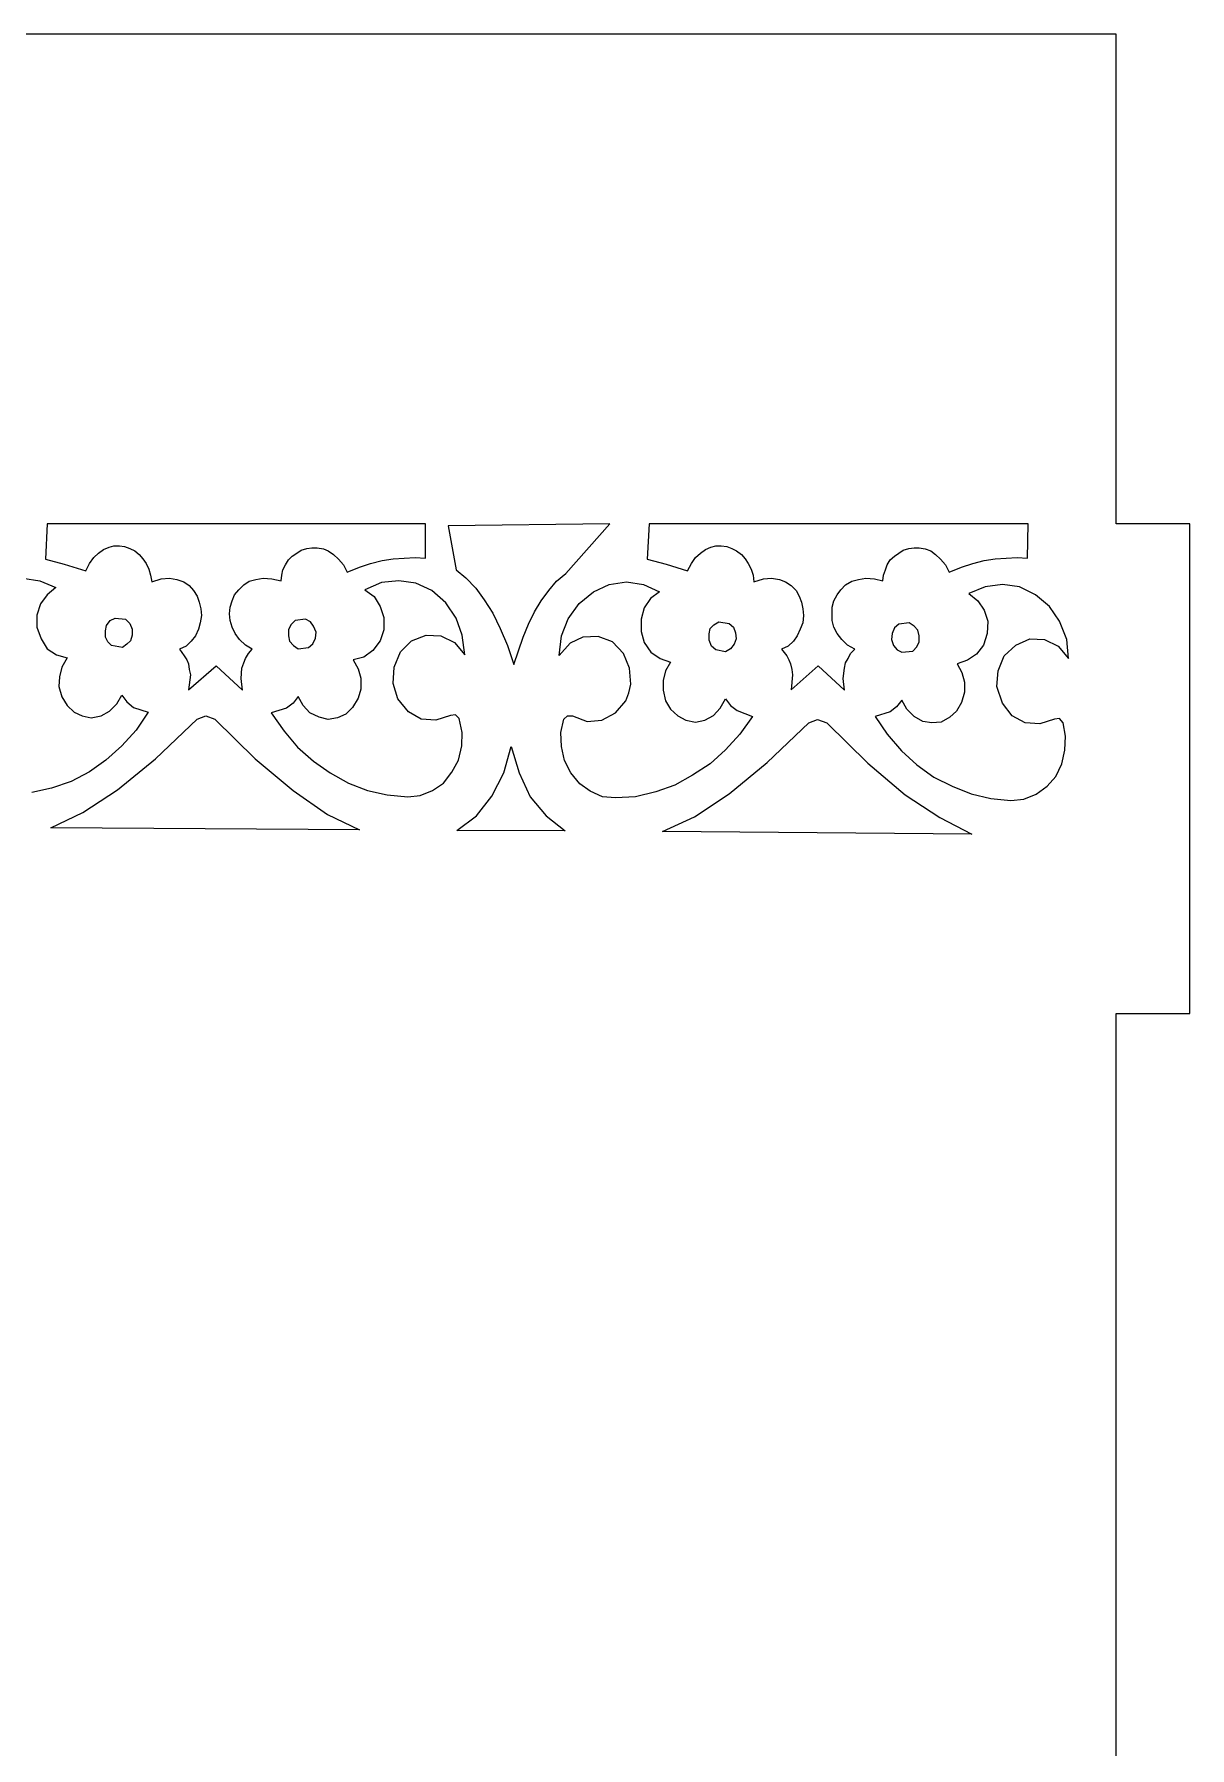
# Model space of a CAD drawing. Header units: inches. Extents: x -4.04 to 3.96, y -5.52 to 0.82.
# Drawn here: x -0.088 to 0.572, y -3.336 to -2.356 of the extents above; entities that cross this region are included whole.
import ezdxf

# ---------------------------------------------------------------- set-up
doc = ezdxf.new("R2010")
doc.units = ezdxf.units.IN
doc.header["$MEASUREMENT"] = 0
doc.layers.add('Katman 1', color=7, linetype='Continuous')

msp = doc.modelspace()

# ---------------------------------------------------------------- linework, layer by layer
at = {"layer": 'Katman 1', "color": 250, "lineweight": 9}
for points in [[(0.52999, -2.35577), (0.52999, -2.35577), (-0.50594, -2.35577), (-0.50594, -2.35577)], [(0.52999, -2.63572), (0.52999, -2.63572), (0.52999, -2.35577), (0.52999, -2.35577)], [(-0.08107, -2.63572), (-0.08107, -2.63572), (-0.08211, -2.65603), (-0.08211, -2.65603)], [(0.13521, -2.63572), (0.13521, -2.63572), (-0.08107, -2.63572), (-0.08107, -2.63572)], [(0.13525, -2.63572), (0.13525, -2.63572), (0.13521, -2.63572), (0.13521, -2.63572)], [(0.13525, -2.65532), (0.13525, -2.65532), (0.13525, -2.63572), (0.13525, -2.63572)], [(0.24057, -2.63572), (0.24057, -2.63572), (0.14819, -2.63681), (0.14819, -2.63681)], [(0.21537, -2.66409), (0.21537, -2.66409), (0.24057, -2.63572), (0.24057, -2.63572)], [(0.26297, -2.63572), (0.26297, -2.63572), (0.26188, -2.65603), (0.26188, -2.65603)], [(0.47959, -2.63572), (0.47959, -2.63572), (0.26297, -2.63572), (0.26297, -2.63572)], [(0.47921, -2.65532), (0.47921, -2.65532), (0.47959, -2.63572), (0.47959, -2.63572)], [(0.57196, -2.63572), (0.57196, -2.63572), (0.52999, -2.63572), (0.52999, -2.63572)], [(0.57196, -2.91573), (0.57196, -2.91573), (0.57196, -2.63572), (0.57196, -2.63572)], [(0.14819, -2.63681), (0.14819, -2.63681), (0.15272, -2.66198), (0.15272, -2.66198)], [(-0.05689, -2.6585), (-0.05689, -2.6585), (-0.05447, -2.65498), (-0.05447, -2.65498)], [(-0.05447, -2.65498), (-0.05447, -2.65498), (-0.05169, -2.65254), (-0.05169, -2.65254)], [(-0.05169, -2.65254), (-0.05169, -2.65254), (-0.04887, -2.65045), (-0.04887, -2.65045)], [(-0.04887, -2.65045), (-0.04887, -2.65045), (-0.04571, -2.64905), (-0.04571, -2.64905)], [(-0.04571, -2.64905), (-0.04571, -2.64905), (-0.04291, -2.64834), (-0.04291, -2.64834)], [(-0.04291, -2.64834), (-0.04291, -2.64834), (-0.03976, -2.64834), (-0.03976, -2.64834)], [(-0.03976, -2.64834), (-0.03976, -2.64834), (-0.03696, -2.6487), (-0.03696, -2.6487)], [(-0.03696, -2.6487), (-0.03696, -2.6487), (-0.03385, -2.64976), (-0.03385, -2.64976)], [(-0.03385, -2.64976), (-0.03385, -2.64976), (-0.03102, -2.65112), (-0.03102, -2.65112)], [(-0.03102, -2.65112), (-0.03102, -2.65112), (-0.02856, -2.65325), (-0.02856, -2.65325)], [(-0.02856, -2.65325), (-0.02856, -2.65325), (-0.02647, -2.6557), (-0.02647, -2.6557)], [(0.05681, -2.65639), (0.05681, -2.65639), (0.05894, -2.65428), (0.05894, -2.65428)], [(0.05894, -2.65428), (0.05894, -2.65428), (0.06172, -2.65254), (0.06172, -2.65254)], [(0.06172, -2.65254), (0.06172, -2.65254), (0.06416, -2.65078), (0.06416, -2.65078)], [(0.06416, -2.65078), (0.06416, -2.65078), (0.06734, -2.64976), (0.06734, -2.64976)], [(0.06734, -2.64976), (0.06734, -2.64976), (0.07012, -2.64941), (0.07012, -2.64941)], [(0.07012, -2.64941), (0.07012, -2.64941), (0.07327, -2.64941), (0.07327, -2.64941)], [(0.07327, -2.64941), (0.07327, -2.64941), (0.07678, -2.65007), (0.07678, -2.65007)], [(0.07678, -2.65007), (0.07678, -2.65007), (0.07956, -2.65112), (0.07956, -2.65112)], [(0.07956, -2.65112), (0.07956, -2.65112), (0.08267, -2.65325), (0.08267, -2.65325)], [(0.08267, -2.65325), (0.08267, -2.65325), (0.08552, -2.65603), (0.08552, -2.65603)], [(0.11665, -2.6557), (0.11665, -2.6557), (0.12299, -2.65532), (0.12299, -2.65532)], [(0.12299, -2.65532), (0.12299, -2.65532), (0.1293, -2.65498), (0.1293, -2.65498)], [(0.1293, -2.65498), (0.1293, -2.65498), (0.13525, -2.65532), (0.13525, -2.65532)], [(0.28713, -2.6585), (0.28713, -2.6585), (0.28955, -2.65498), (0.28955, -2.65498)], [(0.28955, -2.65498), (0.28955, -2.65498), (0.29235, -2.65254), (0.29235, -2.65254)], [(0.29235, -2.65254), (0.29235, -2.65254), (0.29515, -2.65045), (0.29515, -2.65045)], [(0.29515, -2.65045), (0.29515, -2.65045), (0.29831, -2.64905), (0.29831, -2.64905)], [(0.29831, -2.64905), (0.29831, -2.64905), (0.30113, -2.64834), (0.30113, -2.64834)], [(0.30113, -2.64834), (0.30113, -2.64834), (0.30424, -2.64834), (0.30424, -2.64834)], [(0.30424, -2.64834), (0.30424, -2.64834), (0.30742, -2.6487), (0.30742, -2.6487)], [(0.30742, -2.6487), (0.30742, -2.6487), (0.3102, -2.64976), (0.3102, -2.64976)], [(0.3102, -2.64976), (0.3102, -2.64976), (0.313, -2.65112), (0.313, -2.65112)], [(0.313, -2.65112), (0.313, -2.65112), (0.31578, -2.65325), (0.31578, -2.65325)], [(0.31578, -2.65325), (0.31578, -2.65325), (0.31789, -2.6557), (0.31789, -2.6557)], [(0.40082, -2.65639), (0.40082, -2.65639), (0.40331, -2.65428), (0.40331, -2.65428)], [(0.40331, -2.65428), (0.40331, -2.65428), (0.40576, -2.65254), (0.40576, -2.65254)], [(0.40576, -2.65254), (0.40576, -2.65254), (0.40822, -2.65078), (0.40822, -2.65078)], [(0.40822, -2.65078), (0.40822, -2.65078), (0.41138, -2.64976), (0.41138, -2.64976)], [(0.41138, -2.64976), (0.41138, -2.64976), (0.41449, -2.64941), (0.41449, -2.64941)], [(0.41449, -2.64941), (0.41449, -2.64941), (0.41729, -2.64941), (0.41729, -2.64941)], [(0.41729, -2.64941), (0.41729, -2.64941), (0.42078, -2.65007), (0.42078, -2.65007)], [(0.42078, -2.65007), (0.42078, -2.65007), (0.42396, -2.65112), (0.42396, -2.65112)], [(0.42396, -2.65112), (0.42396, -2.65112), (0.42674, -2.65325), (0.42674, -2.65325)], [(0.42674, -2.65325), (0.42674, -2.65325), (0.42956, -2.65603), (0.42956, -2.65603)], [(0.46069, -2.6557), (0.46069, -2.6557), (0.46698, -2.65532), (0.46698, -2.65532)], [(0.46698, -2.65532), (0.46698, -2.65532), (0.4733, -2.65498), (0.4733, -2.65498)], [(0.4733, -2.65498), (0.4733, -2.65498), (0.47921, -2.65532), (0.47921, -2.65532)], [(-0.08211, -2.65603), (-0.08211, -2.65603), (-0.07127, -2.65885), (-0.07127, -2.65885)], [(-0.07127, -2.65885), (-0.07127, -2.65885), (-0.05902, -2.6627), (-0.05902, -2.6627)], [(-0.05902, -2.6627), (-0.05902, -2.6627), (-0.05689, -2.6585), (-0.05689, -2.6585)], [(-0.02647, -2.6557), (-0.02647, -2.6557), (-0.0244, -2.6585), (-0.0244, -2.6585)], [(-0.0244, -2.6585), (-0.0244, -2.6585), (-0.02298, -2.66163), (-0.02298, -2.66163)], [(-0.02298, -2.66163), (-0.02298, -2.66163), (-0.02193, -2.66514), (-0.02193, -2.66514)], [(-0.02193, -2.66514), (-0.02193, -2.66514), (-0.02122, -2.66901), (-0.02122, -2.66901)], [(0.05263, -2.6683), (0.05263, -2.6683), (0.05298, -2.66514), (0.05298, -2.66514)], [(0.05298, -2.66514), (0.05298, -2.66514), (0.05367, -2.66198), (0.05367, -2.66198)], [(0.05367, -2.66198), (0.05367, -2.66198), (0.05509, -2.65919), (0.05509, -2.65919)], [(0.05509, -2.65919), (0.05509, -2.65919), (0.05681, -2.65639), (0.05681, -2.65639)], [(0.08552, -2.65603), (0.08552, -2.65603), (0.08834, -2.65919), (0.08834, -2.65919)], [(0.08834, -2.65919), (0.08834, -2.65919), (0.09043, -2.66341), (0.09043, -2.66341)], [(0.09043, -2.66341), (0.09043, -2.66341), (0.09741, -2.66061), (0.09741, -2.66061)], [(0.09741, -2.66061), (0.09741, -2.66061), (0.1037, -2.6585), (0.1037, -2.6585)], [(0.1037, -2.6585), (0.1037, -2.6585), (0.11036, -2.65674), (0.11036, -2.65674)], [(0.11036, -2.65674), (0.11036, -2.65674), (0.11665, -2.6557), (0.11665, -2.6557)], [(0.15272, -2.66198), (0.15272, -2.66198), (0.1583, -2.66656), (0.1583, -2.66656)], [(0.2101, -2.66863), (0.2101, -2.66863), (0.21537, -2.66409), (0.21537, -2.66409)], [(0.26188, -2.65603), (0.26188, -2.65603), (0.27273, -2.65885), (0.27273, -2.65885)], [(0.27273, -2.65885), (0.27273, -2.65885), (0.285, -2.6627), (0.285, -2.6627)], [(0.285, -2.6627), (0.285, -2.6627), (0.28713, -2.6585), (0.28713, -2.6585)], [(0.31789, -2.6557), (0.31789, -2.6557), (0.31964, -2.6585), (0.31964, -2.6585)], [(0.31964, -2.6585), (0.31964, -2.6585), (0.3214, -2.66163), (0.3214, -2.66163)], [(0.3214, -2.66163), (0.3214, -2.66163), (0.32244, -2.66514), (0.32244, -2.66514)], [(0.32244, -2.66514), (0.32244, -2.66514), (0.32282, -2.66901), (0.32282, -2.66901)], [(0.39665, -2.6683), (0.39665, -2.6683), (0.39696, -2.66514), (0.39696, -2.66514)], [(0.39696, -2.66514), (0.39696, -2.66514), (0.39807, -2.66198), (0.39807, -2.66198)], [(0.39807, -2.66198), (0.39807, -2.66198), (0.39911, -2.65919), (0.39911, -2.65919)], [(0.39911, -2.65919), (0.39911, -2.65919), (0.40082, -2.65639), (0.40082, -2.65639)], [(0.42956, -2.65603), (0.42956, -2.65603), (0.43234, -2.65919), (0.43234, -2.65919)], [(0.43234, -2.65919), (0.43234, -2.65919), (0.43443, -2.66341), (0.43443, -2.66341)], [(0.43443, -2.66341), (0.43443, -2.66341), (0.44147, -2.66061), (0.44147, -2.66061)], [(0.44147, -2.66061), (0.44147, -2.66061), (0.44809, -2.6585), (0.44809, -2.6585)], [(0.44809, -2.6585), (0.44809, -2.6585), (0.45441, -2.65674), (0.45441, -2.65674)], [(0.45441, -2.65674), (0.45441, -2.65674), (0.46069, -2.6557), (0.46069, -2.6557)], [(-0.09507, -2.6669), (-0.09507, -2.6669), (-0.08527, -2.6683), (-0.08527, -2.6683)], [(-0.08527, -2.6683), (-0.08527, -2.6683), (-0.07616, -2.67214), (-0.07616, -2.67214)], [(-0.07616, -2.67214), (-0.07616, -2.67214), (-0.08107, -2.67632), (-0.08107, -2.67632)], [(-0.02122, -2.66901), (-0.02122, -2.66901), (-0.01598, -2.66723), (-0.01598, -2.66723)], [(-0.01598, -2.66723), (-0.01598, -2.66723), (-0.01106, -2.6669), (-0.01106, -2.6669)], [(-0.01106, -2.6669), (-0.01106, -2.6669), (-0.00689, -2.66761), (-0.00689, -2.66761)], [(-0.00689, -2.66761), (-0.00689, -2.66761), (-0.003, -2.66901), (-0.003, -2.66901)], [(-0.003, -2.66901), (-0.003, -2.66901), (0.00011, -2.6711), (0.00011, -2.6711)], [(0.00011, -2.6711), (0.00011, -2.6711), (0.00258, -2.6739), (0.00258, -2.6739)], [(0.00258, -2.6739), (0.00258, -2.6739), (0.00469, -2.67705), (0.00469, -2.67705)], [(0.026, -2.67632), (0.026, -2.67632), (0.02847, -2.67357), (0.02847, -2.67357)], [(0.02847, -2.67357), (0.02847, -2.67357), (0.0313, -2.67072), (0.0313, -2.67072)], [(0.0313, -2.67072), (0.0313, -2.67072), (0.03443, -2.66863), (0.03443, -2.66863)], [(0.03443, -2.66863), (0.03443, -2.66863), (0.03827, -2.66761), (0.03827, -2.66761)], [(0.03827, -2.66761), (0.03827, -2.66761), (0.04247, -2.6669), (0.04247, -2.6669)], [(0.04247, -2.6669), (0.04247, -2.6669), (0.04736, -2.66723), (0.04736, -2.66723)], [(0.04736, -2.66723), (0.04736, -2.66723), (0.05263, -2.6683), (0.05263, -2.6683)], [(0.11001, -2.66934), (0.11001, -2.66934), (0.10059, -2.67357), (0.10059, -2.67357)], [(0.10059, -2.67357), (0.10059, -2.67357), (0.10583, -2.67739), (0.10583, -2.67739)], [(0.11985, -2.6683), (0.11985, -2.6683), (0.11001, -2.66934), (0.11001, -2.66934)], [(0.12959, -2.66972), (0.12959, -2.66972), (0.11985, -2.6683), (0.11985, -2.6683)], [(0.13874, -2.6739), (0.13874, -2.6739), (0.12959, -2.66972), (0.12959, -2.66972)], [(0.14672, -2.68088), (0.14672, -2.68088), (0.13874, -2.6739), (0.13874, -2.6739)], [(0.1583, -2.66656), (0.1583, -2.66656), (0.1639, -2.67245), (0.1639, -2.67245)], [(0.1639, -2.67245), (0.1639, -2.67245), (0.16879, -2.67916), (0.16879, -2.67916)], [(0.20137, -2.67985), (0.20137, -2.67985), (0.20557, -2.6739), (0.20557, -2.6739)], [(0.20557, -2.6739), (0.20557, -2.6739), (0.2101, -2.66863), (0.2101, -2.66863)], [(0.22308, -2.68125), (0.22308, -2.68125), (0.2311, -2.67458), (0.2311, -2.67458)], [(0.2311, -2.67458), (0.2311, -2.67458), (0.24021, -2.67039), (0.24021, -2.67039)], [(0.24021, -2.67039), (0.24021, -2.67039), (0.25002, -2.66901), (0.25002, -2.66901)], [(0.25002, -2.66901), (0.25002, -2.66901), (0.25982, -2.67039), (0.25982, -2.67039)], [(0.25982, -2.67039), (0.25982, -2.67039), (0.26886, -2.67458), (0.26886, -2.67458)], [(0.26886, -2.67458), (0.26886, -2.67458), (0.26368, -2.67845), (0.26368, -2.67845)], [(0.32282, -2.66901), (0.32282, -2.66901), (0.3284, -2.66723), (0.3284, -2.66723)], [(0.3284, -2.66723), (0.3284, -2.66723), (0.33291, -2.6669), (0.33291, -2.6669)], [(0.33291, -2.6669), (0.33291, -2.6669), (0.33751, -2.66761), (0.33751, -2.66761)], [(0.33751, -2.66761), (0.33751, -2.66761), (0.341, -2.66901), (0.341, -2.66901)], [(0.341, -2.66901), (0.341, -2.66901), (0.34418, -2.6711), (0.34418, -2.6711)], [(0.34418, -2.6711), (0.34418, -2.6711), (0.34696, -2.6739), (0.34696, -2.6739)], [(0.34696, -2.6739), (0.34696, -2.6739), (0.34871, -2.67705), (0.34871, -2.67705)], [(0.37043, -2.67632), (0.37043, -2.67632), (0.37251, -2.67357), (0.37251, -2.67357)], [(0.37251, -2.67357), (0.37251, -2.67357), (0.37531, -2.67072), (0.37531, -2.67072)], [(0.37531, -2.67072), (0.37531, -2.67072), (0.3788, -2.66863), (0.3788, -2.66863)], [(0.3788, -2.66863), (0.3788, -2.66863), (0.38265, -2.66761), (0.38265, -2.66761)], [(0.38265, -2.66761), (0.38265, -2.66761), (0.38687, -2.6669), (0.38687, -2.6669)], [(0.38687, -2.6669), (0.38687, -2.6669), (0.39178, -2.66723), (0.39178, -2.66723)], [(0.39178, -2.66723), (0.39178, -2.66723), (0.39665, -2.6683), (0.39665, -2.6683)], [(0.45511, -2.67178), (0.45511, -2.67178), (0.44563, -2.67563), (0.44563, -2.67563)], [(0.46487, -2.67039), (0.46487, -2.67039), (0.45511, -2.67178), (0.45511, -2.67178)], [(0.47467, -2.67178), (0.47467, -2.67178), (0.46487, -2.67039), (0.46487, -2.67039)], [(0.48379, -2.67632), (0.48379, -2.67632), (0.47467, -2.67178), (0.47467, -2.67178)], [(-0.08491, -2.68159), (-0.08491, -2.68159), (-0.08703, -2.6879), (-0.08703, -2.6879)], [(-0.08107, -2.67632), (-0.08107, -2.67632), (-0.08491, -2.68159), (-0.08491, -2.68159)], [(0.00469, -2.67705), (0.00469, -2.67705), (0.00574, -2.68054), (0.00574, -2.68054)], [(0.00574, -2.68054), (0.00574, -2.68054), (0.00678, -2.68443), (0.00678, -2.68443)], [(0.00678, -2.68443), (0.00678, -2.68443), (0.00716, -2.68823), (0.00716, -2.68823)], [(0.02322, -2.68719), (0.02322, -2.68719), (0.0236, -2.68332), (0.0236, -2.68332)], [(0.0236, -2.68332), (0.0236, -2.68332), (0.02463, -2.67985), (0.02463, -2.67985)], [(0.02463, -2.67985), (0.02463, -2.67985), (0.026, -2.67632), (0.026, -2.67632)], [(0.10583, -2.67739), (0.10583, -2.67739), (0.10932, -2.68299), (0.10932, -2.68299)], [(0.10932, -2.68299), (0.10932, -2.68299), (0.11141, -2.68932), (0.11141, -2.68932)], [(0.15272, -2.68961), (0.15272, -2.68961), (0.14672, -2.68088), (0.14672, -2.68088)], [(0.16879, -2.67916), (0.16879, -2.67916), (0.17374, -2.68683), (0.17374, -2.68683)], [(0.1975, -2.68612), (0.1975, -2.68612), (0.20137, -2.67985), (0.20137, -2.67985)], [(0.21677, -2.68999), (0.21677, -2.68999), (0.22308, -2.68125), (0.22308, -2.68125)], [(0.26015, -2.6837), (0.26015, -2.6837), (0.25839, -2.69032), (0.25839, -2.69032)], [(0.26368, -2.67845), (0.26368, -2.67845), (0.26015, -2.6837), (0.26015, -2.6837)], [(0.34871, -2.67705), (0.34871, -2.67705), (0.35011, -2.68054), (0.35011, -2.68054)], [(0.35011, -2.68054), (0.35011, -2.68054), (0.35082, -2.68443), (0.35082, -2.68443)], [(0.35082, -2.68443), (0.35082, -2.68443), (0.35116, -2.68823), (0.35116, -2.68823)], [(0.3676, -2.68332), (0.3676, -2.68332), (0.36864, -2.67985), (0.36864, -2.67985)], [(0.3676, -2.69103), (0.3676, -2.69103), (0.3676, -2.68332), (0.3676, -2.68332)], [(0.36864, -2.67985), (0.36864, -2.67985), (0.37043, -2.67632), (0.37043, -2.67632)], [(0.44563, -2.67563), (0.44563, -2.67563), (0.45087, -2.67985), (0.45087, -2.67985)], [(0.45087, -2.67985), (0.45087, -2.67985), (0.45441, -2.68512), (0.45441, -2.68512)], [(0.49183, -2.68299), (0.49183, -2.68299), (0.48379, -2.67632), (0.48379, -2.67632)], [(0.49745, -2.69141), (0.49745, -2.69141), (0.49183, -2.68299), (0.49183, -2.68299)], [(-0.08703, -2.6879), (-0.08703, -2.6879), (-0.08703, -2.6949), (-0.08703, -2.6949)], [(-0.04782, -2.69699), (-0.04782, -2.69699), (-0.04711, -2.69385), (-0.04711, -2.69385)], [(-0.04711, -2.69385), (-0.04711, -2.69385), (-0.045, -2.69103), (-0.045, -2.69103)], [(-0.045, -2.69103), (-0.045, -2.69103), (-0.04224, -2.68961), (-0.04224, -2.68961)], [(-0.04224, -2.68961), (-0.04224, -2.68961), (-0.03624, -2.69032), (-0.03624, -2.69032)], [(-0.03624, -2.69032), (-0.03624, -2.69032), (-0.03385, -2.69279), (-0.03385, -2.69279)], [(-0.03385, -2.69279), (-0.03385, -2.69279), (-0.03244, -2.69592), (-0.03244, -2.69592)], [(0.0064, -2.69243), (0.0064, -2.69243), (0.00536, -2.69592), (0.00536, -2.69592)], [(0.00716, -2.68823), (0.00716, -2.68823), (0.0064, -2.69243), (0.0064, -2.69243)], [(0.0236, -2.69103), (0.0236, -2.69103), (0.02322, -2.68719), (0.02322, -2.68719)], [(0.02463, -2.6949), (0.02463, -2.6949), (0.0236, -2.69103), (0.0236, -2.69103)], [(0.0582, -2.69348), (0.0582, -2.69348), (0.05681, -2.69628), (0.05681, -2.69628)], [(0.06067, -2.69103), (0.06067, -2.69103), (0.0582, -2.69348), (0.0582, -2.69348)], [(0.06663, -2.69032), (0.06663, -2.69032), (0.06067, -2.69103), (0.06067, -2.69103)], [(0.06941, -2.69174), (0.06941, -2.69174), (0.06663, -2.69032), (0.06663, -2.69032)], [(0.07116, -2.69419), (0.07116, -2.69419), (0.06941, -2.69174), (0.06941, -2.69174)], [(0.07259, -2.69768), (0.07259, -2.69768), (0.07116, -2.69419), (0.07116, -2.69419)], [(0.11141, -2.68932), (0.11141, -2.68932), (0.11141, -2.69628), (0.11141, -2.69628)], [(0.15621, -2.69945), (0.15621, -2.69945), (0.15272, -2.68961), (0.15272, -2.68961)], [(0.17374, -2.68683), (0.17374, -2.68683), (0.1779, -2.69561), (0.1779, -2.69561)], [(0.1909, -2.70048), (0.1909, -2.70048), (0.19401, -2.69314), (0.19401, -2.69314)], [(0.19401, -2.69314), (0.19401, -2.69314), (0.1975, -2.68612), (0.1975, -2.68612)], [(0.2129, -2.69981), (0.2129, -2.69981), (0.21677, -2.68999), (0.21677, -2.68999)], [(0.25839, -2.69032), (0.25839, -2.69032), (0.25839, -2.69734), (0.25839, -2.69734)], [(0.29797, -2.69561), (0.29797, -2.69561), (0.30004, -2.69348), (0.30004, -2.69348)], [(0.30004, -2.69348), (0.30004, -2.69348), (0.30284, -2.69174), (0.30284, -2.69174)], [(0.30284, -2.69174), (0.30284, -2.69174), (0.3088, -2.69279), (0.3088, -2.69279)], [(0.3088, -2.69279), (0.3088, -2.69279), (0.31126, -2.6949), (0.31126, -2.6949)], [(0.35082, -2.69243), (0.35082, -2.69243), (0.3494, -2.69592), (0.3494, -2.69592)], [(0.35116, -2.68823), (0.35116, -2.68823), (0.35082, -2.69243), (0.35082, -2.69243)], [(0.36864, -2.6949), (0.36864, -2.6949), (0.3676, -2.69103), (0.3676, -2.69103)], [(0.40576, -2.69314), (0.40576, -2.69314), (0.40331, -2.69523), (0.40331, -2.69523)], [(0.41167, -2.69243), (0.41167, -2.69243), (0.40576, -2.69314), (0.40576, -2.69314)], [(0.41449, -2.69419), (0.41449, -2.69419), (0.41167, -2.69243), (0.41167, -2.69243)], [(0.41658, -2.69663), (0.41658, -2.69663), (0.41449, -2.69419), (0.41449, -2.69419)], [(0.45441, -2.68512), (0.45441, -2.68512), (0.45649, -2.69141), (0.45649, -2.69141)], [(0.45649, -2.69141), (0.45649, -2.69141), (0.45616, -2.69841), (0.45616, -2.69841)], [(0.50165, -2.7019), (0.50165, -2.7019), (0.49745, -2.69141), (0.49745, -2.69141)], [(-0.08703, -2.6949), (-0.08703, -2.6949), (-0.08458, -2.70152), (-0.08458, -2.70152)], [(-0.08458, -2.70152), (-0.08458, -2.70152), (-0.08107, -2.70714), (-0.08107, -2.70714)], [(-0.04782, -2.70048), (-0.04782, -2.70048), (-0.04782, -2.69699), (-0.04782, -2.69699)], [(-0.04642, -2.7033), (-0.04642, -2.7033), (-0.04782, -2.70048), (-0.04782, -2.70048)], [(-0.04431, -2.70537), (-0.04431, -2.70537), (-0.04642, -2.7033), (-0.04642, -2.7033)], [(-0.03346, -2.70259), (-0.03346, -2.70259), (-0.03556, -2.70465), (-0.03556, -2.70465)], [(-0.03244, -2.69945), (-0.03244, -2.69945), (-0.03346, -2.70259), (-0.03346, -2.70259)], [(-0.03244, -2.69592), (-0.03244, -2.69592), (-0.03244, -2.69945), (-0.03244, -2.69945)], [(0.00116, -2.70294), (0.00116, -2.70294), (-0.00162, -2.70576), (-0.00162, -2.70576)], [(0.00363, -2.69981), (0.00363, -2.69981), (0.00116, -2.70294), (0.00116, -2.70294)], [(0.00536, -2.69592), (0.00536, -2.69592), (0.00363, -2.69981), (0.00363, -2.69981)], [(0.02638, -2.69841), (0.02638, -2.69841), (0.02463, -2.6949), (0.02463, -2.6949)], [(0.02883, -2.7019), (0.02883, -2.7019), (0.02638, -2.69841), (0.02638, -2.69841)], [(0.03233, -2.70506), (0.03233, -2.70506), (0.02883, -2.7019), (0.02883, -2.7019)], [(0.05681, -2.69628), (0.05681, -2.69628), (0.05681, -2.69981), (0.05681, -2.69981)], [(0.05681, -2.69981), (0.05681, -2.69981), (0.05749, -2.70294), (0.05749, -2.70294)], [(0.05749, -2.70294), (0.05749, -2.70294), (0.05965, -2.70537), (0.05965, -2.70537)], [(0.06836, -2.70643), (0.06836, -2.70643), (0.07083, -2.70435), (0.07083, -2.70435)], [(0.07083, -2.70435), (0.07083, -2.70435), (0.07223, -2.70119), (0.07223, -2.70119)], [(0.07223, -2.70119), (0.07223, -2.70119), (0.07259, -2.69768), (0.07259, -2.69768)], [(0.10932, -2.70259), (0.10932, -2.70259), (0.10512, -2.70817), (0.10512, -2.70817)], [(0.11141, -2.69628), (0.11141, -2.69628), (0.10932, -2.70259), (0.10932, -2.70259)], [(0.12085, -2.70888), (0.12085, -2.70888), (0.12717, -2.70259), (0.12717, -2.70259)], [(0.12717, -2.70259), (0.12717, -2.70259), (0.13559, -2.69945), (0.13559, -2.69945)], [(0.13559, -2.69945), (0.13559, -2.69945), (0.14399, -2.69981), (0.14399, -2.69981)], [(0.14399, -2.69981), (0.14399, -2.69981), (0.15168, -2.70365), (0.15168, -2.70365)], [(0.15168, -2.70365), (0.15168, -2.70365), (0.15759, -2.71063), (0.15759, -2.71063)], [(0.15759, -2.71063), (0.15759, -2.71063), (0.15621, -2.69945), (0.15621, -2.69945)], [(0.1779, -2.69561), (0.1779, -2.69561), (0.1821, -2.70537), (0.1821, -2.70537)], [(0.18559, -2.71623), (0.18559, -2.71623), (0.1909, -2.70048), (0.1909, -2.70048)], [(0.21152, -2.71101), (0.21152, -2.71101), (0.2129, -2.69981), (0.2129, -2.69981)], [(0.21781, -2.70396), (0.21781, -2.70396), (0.21152, -2.71101), (0.21152, -2.71101)], [(0.22515, -2.70048), (0.22515, -2.70048), (0.21781, -2.70396), (0.21781, -2.70396)], [(0.23393, -2.70015), (0.23393, -2.70015), (0.22515, -2.70048), (0.22515, -2.70048)], [(0.24197, -2.7033), (0.24197, -2.7033), (0.23393, -2.70015), (0.23393, -2.70015)], [(0.24828, -2.70996), (0.24828, -2.70996), (0.24197, -2.7033), (0.24197, -2.7033)], [(0.25839, -2.69734), (0.25839, -2.69734), (0.26015, -2.70365), (0.26015, -2.70365)], [(0.26015, -2.70365), (0.26015, -2.70365), (0.264, -2.70921), (0.264, -2.70921)], [(0.29726, -2.69874), (0.29726, -2.69874), (0.29797, -2.69561), (0.29797, -2.69561)], [(0.29726, -2.70223), (0.29726, -2.70223), (0.29726, -2.69874), (0.29726, -2.69874)], [(0.29864, -2.70576), (0.29864, -2.70576), (0.29726, -2.70223), (0.29726, -2.70223)], [(0.31126, -2.6949), (0.31126, -2.6949), (0.31233, -2.69805), (0.31233, -2.69805)], [(0.31266, -2.70152), (0.31266, -2.70152), (0.31157, -2.70465), (0.31157, -2.70465)], [(0.31233, -2.69805), (0.31233, -2.69805), (0.31266, -2.70152), (0.31266, -2.70152)], [(0.34553, -2.70294), (0.34553, -2.70294), (0.34238, -2.70576), (0.34238, -2.70576)], [(0.34764, -2.69981), (0.34764, -2.69981), (0.34553, -2.70294), (0.34553, -2.70294)], [(0.3494, -2.69592), (0.3494, -2.69592), (0.34764, -2.69981), (0.34764, -2.69981)], [(0.37043, -2.69841), (0.37043, -2.69841), (0.36864, -2.6949), (0.36864, -2.6949)], [(0.37322, -2.7019), (0.37322, -2.7019), (0.37043, -2.69841), (0.37043, -2.69841)], [(0.37638, -2.70506), (0.37638, -2.70506), (0.37322, -2.7019), (0.37322, -2.7019)], [(0.40194, -2.69841), (0.40194, -2.69841), (0.40156, -2.7019), (0.40156, -2.7019)], [(0.40156, -2.7019), (0.40156, -2.7019), (0.4026, -2.70537), (0.4026, -2.70537)], [(0.40331, -2.69523), (0.40331, -2.69523), (0.40194, -2.69841), (0.40194, -2.69841)], [(0.41591, -2.7061), (0.41591, -2.7061), (0.41729, -2.7033), (0.41729, -2.7033)], [(0.41729, -2.69981), (0.41729, -2.69981), (0.41658, -2.69663), (0.41658, -2.69663)], [(0.41729, -2.7033), (0.41729, -2.7033), (0.41729, -2.69981), (0.41729, -2.69981)], [(0.45616, -2.69841), (0.45616, -2.69841), (0.45403, -2.70506), (0.45403, -2.70506)], [(0.47258, -2.70506), (0.47258, -2.70506), (0.48063, -2.70152), (0.48063, -2.70152)], [(0.48063, -2.70152), (0.48063, -2.70152), (0.48903, -2.7019), (0.48903, -2.7019)], [(0.48903, -2.7019), (0.48903, -2.7019), (0.49674, -2.70576), (0.49674, -2.70576)], [(0.50267, -2.71274), (0.50267, -2.71274), (0.50165, -2.7019), (0.50165, -2.7019)], [(-0.08107, -2.70714), (-0.08107, -2.70714), (-0.07582, -2.71063), (-0.07582, -2.71063)], [(-0.07582, -2.71063), (-0.07582, -2.71063), (-0.06956, -2.71237), (-0.06956, -2.71237)], [(-0.06956, -2.71237), (-0.06956, -2.71237), (-0.07267, -2.71763), (-0.07267, -2.71763)], [(-0.038, -2.70643), (-0.038, -2.70643), (-0.04431, -2.70537), (-0.04431, -2.70537)], [(-0.03556, -2.70465), (-0.03556, -2.70465), (-0.038, -2.70643), (-0.038, -2.70643)], [(-0.00162, -2.70576), (-0.00162, -2.70576), (-0.00546, -2.70746), (-0.00546, -2.70746)], [(-0.00546, -2.70746), (-0.00546, -2.70746), (-0.00269, -2.71132), (-0.00269, -2.71132)], [(-0.00269, -2.71132), (-0.00269, -2.71132), (-0.00127, -2.71346), (-0.00127, -2.71346)], [(-0.00127, -2.71346), (-0.00127, -2.71346), (-0.00022, -2.71587), (-0.00022, -2.71587)], [(0.0313, -2.71517), (0.0313, -2.71517), (0.03233, -2.71274), (0.03233, -2.71274)], [(0.03616, -2.70746), (0.03616, -2.70746), (0.03233, -2.70506), (0.03233, -2.70506)], [(0.03233, -2.71274), (0.03233, -2.71274), (0.03407, -2.70996), (0.03407, -2.70996)], [(0.03407, -2.70996), (0.03407, -2.70996), (0.03616, -2.70746), (0.03616, -2.70746)], [(0.05965, -2.70537), (0.05965, -2.70537), (0.06243, -2.70714), (0.06243, -2.70714)], [(0.06243, -2.70714), (0.06243, -2.70714), (0.06836, -2.70643), (0.06836, -2.70643)], [(0.09987, -2.71203), (0.09987, -2.71203), (0.09392, -2.71346), (0.09392, -2.71346)], [(0.09392, -2.71346), (0.09392, -2.71346), (0.09672, -2.7187), (0.09672, -2.7187)], [(0.10512, -2.70817), (0.10512, -2.70817), (0.09987, -2.71203), (0.09987, -2.71203)], [(0.11734, -2.71763), (0.11734, -2.71763), (0.12085, -2.70888), (0.12085, -2.70888)], [(0.1821, -2.70537), (0.1821, -2.70537), (0.18559, -2.71623), (0.18559, -2.71623)], [(0.25177, -2.71832), (0.25177, -2.71832), (0.24828, -2.70996), (0.24828, -2.70996)], [(0.264, -2.70921), (0.264, -2.70921), (0.26926, -2.71274), (0.26926, -2.71274)], [(0.26926, -2.71274), (0.26926, -2.71274), (0.27522, -2.71483), (0.27522, -2.71483)], [(0.30113, -2.70783), (0.30113, -2.70783), (0.29864, -2.70576), (0.29864, -2.70576)], [(0.3067, -2.70888), (0.3067, -2.70888), (0.30113, -2.70783), (0.30113, -2.70783)], [(0.30951, -2.70714), (0.30951, -2.70714), (0.3067, -2.70888), (0.3067, -2.70888)], [(0.31157, -2.70465), (0.31157, -2.70465), (0.30951, -2.70714), (0.30951, -2.70714)], [(0.34238, -2.70576), (0.34238, -2.70576), (0.33856, -2.70746), (0.33856, -2.70746)], [(0.33856, -2.70746), (0.33856, -2.70746), (0.34171, -2.71132), (0.34171, -2.71132)], [(0.34171, -2.71132), (0.34171, -2.71132), (0.34276, -2.71346), (0.34276, -2.71346)], [(0.34276, -2.71346), (0.34276, -2.71346), (0.34378, -2.71587), (0.34378, -2.71587)], [(0.37531, -2.71517), (0.37531, -2.71517), (0.37671, -2.71274), (0.37671, -2.71274)], [(0.38054, -2.70746), (0.38054, -2.70746), (0.37638, -2.70506), (0.37638, -2.70506)], [(0.37671, -2.71274), (0.37671, -2.71274), (0.37809, -2.70996), (0.37809, -2.70996)], [(0.37809, -2.70996), (0.37809, -2.70996), (0.38054, -2.70746), (0.38054, -2.70746)], [(0.4026, -2.70537), (0.4026, -2.70537), (0.40471, -2.70783), (0.40471, -2.70783)], [(0.40471, -2.70783), (0.40471, -2.70783), (0.40752, -2.70921), (0.40752, -2.70921)], [(0.40752, -2.70921), (0.40752, -2.70921), (0.41378, -2.7085), (0.41378, -2.7085)], [(0.41378, -2.7085), (0.41378, -2.7085), (0.41591, -2.7061), (0.41591, -2.7061)], [(0.44496, -2.71381), (0.44496, -2.71381), (0.439, -2.71587), (0.439, -2.71587)], [(0.45016, -2.71028), (0.45016, -2.71028), (0.44496, -2.71381), (0.44496, -2.71381)], [(0.45403, -2.70506), (0.45403, -2.70506), (0.45016, -2.71028), (0.45016, -2.71028)], [(0.46245, -2.71974), (0.46245, -2.71974), (0.46598, -2.71132), (0.46598, -2.71132)], [(0.46598, -2.71132), (0.46598, -2.71132), (0.47258, -2.70506), (0.47258, -2.70506)], [(0.49674, -2.70576), (0.49674, -2.70576), (0.50267, -2.71274), (0.50267, -2.71274)], [(-0.07409, -2.72323), (-0.07409, -2.72323), (-0.07443, -2.72885), (-0.07443, -2.72885)], [(-0.07267, -2.71763), (-0.07267, -2.71763), (-0.07409, -2.72323), (-0.07409, -2.72323)], [(-0.00022, -2.71587), (-0.00022, -2.71587), (0.00011, -2.71904), (0.00011, -2.71904)], [(-0.00022, -2.73061), (-0.00022, -2.73061), (0.01552, -2.71694), (0.01552, -2.71694)], [(0.00082, -2.72219), (0.00082, -2.72219), (-0.00022, -2.73061), (-0.00022, -2.73061)], [(0.00011, -2.71904), (0.00011, -2.71904), (0.00082, -2.72219), (0.00082, -2.72219)], [(0.01552, -2.71694), (0.01552, -2.71694), (0.03058, -2.73094), (0.03058, -2.73094)], [(0.02987, -2.72428), (0.02987, -2.72428), (0.0302, -2.71832), (0.0302, -2.71832)], [(0.0302, -2.71832), (0.0302, -2.71832), (0.0313, -2.71517), (0.0313, -2.71517)], [(0.09672, -2.7187), (0.09672, -2.7187), (0.09812, -2.72394), (0.09812, -2.72394)], [(0.09812, -2.72394), (0.09812, -2.72394), (0.09812, -2.73023), (0.09812, -2.73023)], [(0.11665, -2.72708), (0.11665, -2.72708), (0.11734, -2.71763), (0.11734, -2.71763)], [(0.25244, -2.72746), (0.25244, -2.72746), (0.25177, -2.71832), (0.25177, -2.71832)], [(0.27242, -2.71974), (0.27242, -2.71974), (0.27102, -2.72532), (0.27102, -2.72532)], [(0.27522, -2.71483), (0.27522, -2.71483), (0.27242, -2.71974), (0.27242, -2.71974)], [(0.34378, -2.71587), (0.34378, -2.71587), (0.34449, -2.71904), (0.34449, -2.71904)], [(0.34418, -2.73061), (0.34418, -2.73061), (0.35957, -2.71694), (0.35957, -2.71694)], [(0.34487, -2.72219), (0.34487, -2.72219), (0.34418, -2.73061), (0.34418, -2.73061)], [(0.34449, -2.71904), (0.34449, -2.71904), (0.34487, -2.72219), (0.34487, -2.72219)], [(0.35957, -2.71694), (0.35957, -2.71694), (0.3746, -2.73094), (0.3746, -2.73094)], [(0.37393, -2.72428), (0.37393, -2.72428), (0.3746, -2.71832), (0.3746, -2.71832)], [(0.3746, -2.71832), (0.3746, -2.71832), (0.37531, -2.71517), (0.37531, -2.71517)], [(0.439, -2.71587), (0.439, -2.71587), (0.4418, -2.72079), (0.4418, -2.72079)], [(0.4418, -2.72079), (0.4418, -2.72079), (0.44316, -2.72639), (0.44316, -2.72639)], [(0.46174, -2.72885), (0.46174, -2.72885), (0.46245, -2.71974), (0.46245, -2.71974)], [(-0.07443, -2.72885), (-0.07443, -2.72885), (-0.07267, -2.73477), (-0.07267, -2.73477)], [(-0.04116, -2.73863), (-0.04116, -2.73863), (-0.03838, -2.73376), (-0.03838, -2.73376)], [(-0.03838, -2.73376), (-0.03838, -2.73376), (-0.03556, -2.73761), (-0.03556, -2.73761)], [(0.03058, -2.73094), (0.03058, -2.73094), (0.02987, -2.72428), (0.02987, -2.72428)], [(0.09812, -2.73023), (0.09812, -2.73023), (0.09672, -2.73548), (0.09672, -2.73548)], [(0.11943, -2.73583), (0.11943, -2.73583), (0.11665, -2.72708), (0.11665, -2.72708)], [(0.24964, -2.7369), (0.24964, -2.7369), (0.25139, -2.73235), (0.25139, -2.73235)], [(0.25139, -2.73235), (0.25139, -2.73235), (0.25244, -2.72746), (0.25244, -2.72746)], [(0.27102, -2.72532), (0.27102, -2.72532), (0.27102, -2.73094), (0.27102, -2.73094)], [(0.27102, -2.73094), (0.27102, -2.73094), (0.27242, -2.7369), (0.27242, -2.7369)], [(0.3746, -2.73094), (0.3746, -2.73094), (0.37393, -2.72428), (0.37393, -2.72428)], [(0.44316, -2.73199), (0.44316, -2.73199), (0.44147, -2.73794), (0.44147, -2.73794)], [(0.44316, -2.72639), (0.44316, -2.72639), (0.44316, -2.73199), (0.44316, -2.73199)], [(0.46487, -2.73833), (0.46487, -2.73833), (0.46174, -2.72885), (0.46174, -2.72885)], [(-0.07267, -2.73477), (-0.07267, -2.73477), (-0.06956, -2.73968), (-0.06956, -2.73968)], [(-0.06956, -2.73968), (-0.06956, -2.73968), (-0.06567, -2.7435), (-0.06567, -2.7435)], [(-0.06567, -2.7435), (-0.06567, -2.7435), (-0.06113, -2.74564), (-0.06113, -2.74564)], [(-0.05029, -2.74564), (-0.05029, -2.74564), (-0.04538, -2.74283), (-0.04538, -2.74283)], [(-0.04538, -2.74283), (-0.04538, -2.74283), (-0.04116, -2.73863), (-0.04116, -2.73863)], [(-0.03556, -2.73761), (-0.03556, -2.73761), (-0.03171, -2.74072), (-0.03171, -2.74072)], [(-0.03171, -2.74072), (-0.03171, -2.74072), (-0.02331, -2.7435), (-0.02331, -2.7435)], [(-0.02331, -2.7435), (-0.02331, -2.7435), (-0.03029, -2.75366), (-0.03029, -2.75366)], [(0.0558, -2.7411), (0.0558, -2.7411), (0.047, -2.74388), (0.047, -2.74388)], [(0.05963, -2.73833), (0.05963, -2.73833), (0.0558, -2.7411), (0.0558, -2.7411)], [(0.06243, -2.73446), (0.06243, -2.73446), (0.05963, -2.73833), (0.05963, -2.73833)], [(0.06521, -2.73968), (0.06521, -2.73968), (0.06243, -2.73446), (0.06243, -2.73446)], [(0.06907, -2.74388), (0.06907, -2.74388), (0.06521, -2.73968), (0.06521, -2.73968)], [(0.09354, -2.74072), (0.09354, -2.74072), (0.08972, -2.74459), (0.08972, -2.74459)], [(0.09672, -2.73548), (0.09672, -2.73548), (0.09354, -2.74072), (0.09354, -2.74072)], [(0.12543, -2.74319), (0.12543, -2.74319), (0.11943, -2.73583), (0.11943, -2.73583)], [(0.13279, -2.74737), (0.13279, -2.74737), (0.12543, -2.74319), (0.12543, -2.74319)], [(0.24369, -2.74388), (0.24369, -2.74388), (0.24964, -2.7369), (0.24964, -2.7369)], [(0.27242, -2.7369), (0.27242, -2.7369), (0.27522, -2.74181), (0.27522, -2.74181)], [(0.27522, -2.74181), (0.27522, -2.74181), (0.27942, -2.74564), (0.27942, -2.74564)], [(0.29971, -2.7453), (0.29971, -2.7453), (0.30355, -2.7411), (0.30355, -2.7411)], [(0.30355, -2.7411), (0.30355, -2.7411), (0.3067, -2.73583), (0.3067, -2.73583)], [(0.3067, -2.73583), (0.3067, -2.73583), (0.30951, -2.73968), (0.30951, -2.73968)], [(0.30951, -2.73968), (0.30951, -2.73968), (0.31337, -2.7425), (0.31337, -2.7425)], [(0.31337, -2.7425), (0.31337, -2.7425), (0.32211, -2.74601), (0.32211, -2.74601)], [(0.40082, -2.74319), (0.40082, -2.74319), (0.39209, -2.74601), (0.39209, -2.74601)], [(0.40436, -2.74039), (0.40436, -2.74039), (0.40082, -2.74319), (0.40082, -2.74319)], [(0.40752, -2.73654), (0.40752, -2.73654), (0.40436, -2.74039), (0.40436, -2.74039)], [(0.41029, -2.74181), (0.41029, -2.74181), (0.40752, -2.73654), (0.40752, -2.73654)], [(0.41449, -2.74601), (0.41449, -2.74601), (0.41029, -2.74181), (0.41029, -2.74181)], [(0.43863, -2.74283), (0.43863, -2.74283), (0.4348, -2.74632), (0.4348, -2.74632)], [(0.44147, -2.73794), (0.44147, -2.73794), (0.43863, -2.74283), (0.43863, -2.74283)], [(0.47052, -2.74564), (0.47052, -2.74564), (0.46487, -2.73833), (0.46487, -2.73833)], [(-0.06113, -2.74564), (-0.06113, -2.74564), (-0.05587, -2.74668), (-0.05587, -2.74668)], [(-0.05587, -2.74668), (-0.05587, -2.74668), (-0.05029, -2.74564), (-0.05029, -2.74564)], [(-0.01911, -2.77012), (-0.01911, -2.77012), (0.00469, -2.74737), (0.00469, -2.74737)], [(0.00469, -2.74737), (0.00469, -2.74737), (0.00958, -2.74564), (0.00958, -2.74564)], [(0.00958, -2.74564), (0.00958, -2.74564), (0.01485, -2.74737), (0.01485, -2.74737)], [(0.01485, -2.74737), (0.01485, -2.74737), (0.03791, -2.77012), (0.03791, -2.77012)], [(0.047, -2.74388), (0.047, -2.74388), (0.05438, -2.75437), (0.05438, -2.75437)], [(0.07432, -2.74632), (0.07432, -2.74632), (0.06907, -2.74388), (0.06907, -2.74388)], [(0.07956, -2.74774), (0.07956, -2.74774), (0.07432, -2.74632), (0.07432, -2.74632)], [(0.08481, -2.74668), (0.08481, -2.74668), (0.07956, -2.74774), (0.07956, -2.74774)], [(0.08972, -2.74459), (0.08972, -2.74459), (0.08481, -2.74668), (0.08481, -2.74668)], [(0.14117, -2.74808), (0.14117, -2.74808), (0.13279, -2.74737), (0.13279, -2.74737)], [(0.14954, -2.7453), (0.14954, -2.7453), (0.14117, -2.74808), (0.14117, -2.74808)], [(0.15237, -2.74492), (0.15237, -2.74492), (0.14954, -2.7453), (0.14954, -2.7453)], [(0.15448, -2.74704), (0.15448, -2.74704), (0.15237, -2.74492), (0.15237, -2.74492)], [(0.15621, -2.75508), (0.15621, -2.75508), (0.15448, -2.74704), (0.15448, -2.74704)], [(0.21253, -2.75508), (0.21253, -2.75508), (0.2143, -2.74737), (0.2143, -2.74737)], [(0.2143, -2.74737), (0.2143, -2.74737), (0.21639, -2.74564), (0.21639, -2.74564)], [(0.21639, -2.74564), (0.21639, -2.74564), (0.21924, -2.74564), (0.21924, -2.74564)], [(0.21924, -2.74564), (0.21924, -2.74564), (0.22764, -2.74879), (0.22764, -2.74879)], [(0.22764, -2.74879), (0.22764, -2.74879), (0.236, -2.74808), (0.236, -2.74808)], [(0.236, -2.74808), (0.236, -2.74808), (0.24369, -2.74388), (0.24369, -2.74388)], [(0.27942, -2.74564), (0.27942, -2.74564), (0.284, -2.74808), (0.284, -2.74808)], [(0.284, -2.74808), (0.284, -2.74808), (0.28955, -2.74912), (0.28955, -2.74912)], [(0.28955, -2.74912), (0.28955, -2.74912), (0.2948, -2.74808), (0.2948, -2.74808)], [(0.2948, -2.74808), (0.2948, -2.74808), (0.29971, -2.7453), (0.29971, -2.7453)], [(0.32211, -2.74601), (0.32211, -2.74601), (0.31475, -2.75613), (0.31475, -2.75613)], [(0.33051, -2.77222), (0.33051, -2.77222), (0.35431, -2.7495), (0.35431, -2.7495)], [(0.35431, -2.7495), (0.35431, -2.7495), (0.3592, -2.74774), (0.3592, -2.74774)], [(0.3592, -2.74774), (0.3592, -2.74774), (0.36447, -2.7495), (0.36447, -2.7495)], [(0.36447, -2.7495), (0.36447, -2.7495), (0.38791, -2.77255), (0.38791, -2.77255)], [(0.39209, -2.74601), (0.39209, -2.74601), (0.39909, -2.75613), (0.39909, -2.75613)], [(0.41941, -2.74879), (0.41941, -2.74879), (0.41449, -2.74601), (0.41449, -2.74601)], [(0.42465, -2.7495), (0.42465, -2.7495), (0.41941, -2.74879), (0.41941, -2.74879)], [(0.42989, -2.74912), (0.42989, -2.74912), (0.42465, -2.7495), (0.42465, -2.7495)], [(0.4348, -2.74632), (0.4348, -2.74632), (0.42989, -2.74912), (0.42989, -2.74912)], [(0.47783, -2.7495), (0.47783, -2.7495), (0.47052, -2.74564), (0.47052, -2.74564)], [(0.48623, -2.75017), (0.48623, -2.75017), (0.47783, -2.7495), (0.47783, -2.7495)], [(0.49465, -2.74737), (0.49465, -2.74737), (0.48623, -2.75017), (0.48623, -2.75017)], [(0.49745, -2.74704), (0.49745, -2.74704), (0.49465, -2.74737), (0.49465, -2.74737)], [(0.49956, -2.7495), (0.49956, -2.7495), (0.49745, -2.74704), (0.49745, -2.74704)], [(0.50092, -2.75719), (0.50092, -2.75719), (0.49956, -2.7495), (0.49956, -2.7495)], [(-0.03838, -2.76277), (-0.03838, -2.76277), (-0.04749, -2.77084), (-0.04749, -2.77084)], [(-0.03029, -2.75366), (-0.03029, -2.75366), (-0.03838, -2.76277), (-0.03838, -2.76277)], [(0.05438, -2.75437), (0.05438, -2.75437), (0.06207, -2.7635), (0.06207, -2.7635)], [(0.1541, -2.77084), (0.1541, -2.77084), (0.1559, -2.76277), (0.1559, -2.76277)], [(0.1559, -2.76277), (0.1559, -2.76277), (0.15621, -2.75508), (0.15621, -2.75508)], [(0.18003, -2.77817), (0.18003, -2.77817), (0.18423, -2.76315), (0.18423, -2.76315)], [(0.18423, -2.76315), (0.18423, -2.76315), (0.18877, -2.77817), (0.18877, -2.77817)], [(0.2129, -2.76315), (0.2129, -2.76315), (0.21253, -2.75508), (0.21253, -2.75508)], [(0.21466, -2.77119), (0.21466, -2.77119), (0.2129, -2.76315), (0.2129, -2.76315)], [(0.31475, -2.75613), (0.31475, -2.75613), (0.3067, -2.76491), (0.3067, -2.76491)], [(0.39909, -2.75613), (0.39909, -2.75613), (0.40714, -2.76557), (0.40714, -2.76557)], [(0.50061, -2.76524), (0.50061, -2.76524), (0.50092, -2.75719), (0.50092, -2.75719)], [(-0.04749, -2.77084), (-0.04749, -2.77084), (-0.05689, -2.7775), (-0.05689, -2.7775)], [(-0.04082, -2.78794), (-0.04082, -2.78794), (-0.01911, -2.77012), (-0.01911, -2.77012)], [(0.03791, -2.77012), (0.03791, -2.77012), (0.05963, -2.78833), (0.05963, -2.78833)], [(0.06207, -2.7635), (0.06207, -2.7635), (0.07116, -2.7715), (0.07116, -2.7715)], [(0.07116, -2.7715), (0.07116, -2.7715), (0.08061, -2.77817), (0.08061, -2.77817)], [(0.15025, -2.77786), (0.15025, -2.77786), (0.1541, -2.77084), (0.1541, -2.77084)], [(0.21815, -2.77817), (0.21815, -2.77817), (0.21466, -2.77119), (0.21466, -2.77119)], [(0.29797, -2.77293), (0.29797, -2.77293), (0.28782, -2.77957), (0.28782, -2.77957)], [(0.3067, -2.76491), (0.3067, -2.76491), (0.29797, -2.77293), (0.29797, -2.77293)], [(0.3088, -2.79008), (0.3088, -2.79008), (0.33051, -2.77222), (0.33051, -2.77222)], [(0.38791, -2.77255), (0.38791, -2.77255), (0.40925, -2.79079), (0.40925, -2.79079)], [(0.40714, -2.76557), (0.40714, -2.76557), (0.41591, -2.77364), (0.41591, -2.77364)], [(0.49536, -2.78028), (0.49536, -2.78028), (0.49885, -2.77293), (0.49885, -2.77293)], [(0.49885, -2.77293), (0.49885, -2.77293), (0.50061, -2.76524), (0.50061, -2.76524)], [(-0.05689, -2.7775), (-0.05689, -2.7775), (-0.06742, -2.78308), (-0.06742, -2.78308)], [(0.08061, -2.77817), (0.08061, -2.77817), (0.09114, -2.78413), (0.09114, -2.78413)], [(0.14537, -2.78413), (0.14537, -2.78413), (0.15025, -2.77786), (0.15025, -2.77786)], [(0.17304, -2.7915), (0.17304, -2.7915), (0.18003, -2.77817), (0.18003, -2.77817)], [(0.18877, -2.77817), (0.18877, -2.77817), (0.19506, -2.79181), (0.19506, -2.79181)], [(0.22339, -2.78446), (0.22339, -2.78446), (0.21815, -2.77817), (0.21815, -2.77817)], [(0.28782, -2.77957), (0.28782, -2.77957), (0.27764, -2.78517), (0.27764, -2.78517)], [(0.41591, -2.77364), (0.41591, -2.77364), (0.42569, -2.78063), (0.42569, -2.78063)], [(0.42569, -2.78063), (0.42569, -2.78063), (0.43618, -2.78586), (0.43618, -2.78586)], [(0.49043, -2.78586), (0.49043, -2.78586), (0.49536, -2.78028), (0.49536, -2.78028)], [(-0.07863, -2.78695), (-0.07863, -2.78695), (-0.08983, -2.78941), (-0.08983, -2.78941)], [(-0.06742, -2.78308), (-0.06742, -2.78308), (-0.07863, -2.78695), (-0.07863, -2.78695)], [(-0.06076, -2.80093), (-0.06076, -2.80093), (-0.04082, -2.78794), (-0.04082, -2.78794)], [(0.05963, -2.78833), (0.05963, -2.78833), (0.07923, -2.80199), (0.07923, -2.80199)], [(0.09114, -2.78413), (0.09114, -2.78413), (0.10196, -2.78833), (0.10196, -2.78833)], [(0.10196, -2.78833), (0.10196, -2.78833), (0.11319, -2.79079), (0.11319, -2.79079)], [(0.11319, -2.79079), (0.11319, -2.79079), (0.12505, -2.79181), (0.12505, -2.79181)], [(0.12505, -2.79181), (0.12505, -2.79181), (0.13207, -2.79113), (0.13207, -2.79113)], [(0.13207, -2.79113), (0.13207, -2.79113), (0.13908, -2.78833), (0.13908, -2.78833)], [(0.13908, -2.78833), (0.13908, -2.78833), (0.14537, -2.78413), (0.14537, -2.78413)], [(0.16426, -2.80268), (0.16426, -2.80268), (0.17304, -2.7915), (0.17304, -2.7915)], [(0.19506, -2.79181), (0.19506, -2.79181), (0.20417, -2.80268), (0.20417, -2.80268)], [(0.22935, -2.78866), (0.22935, -2.78866), (0.22339, -2.78446), (0.22339, -2.78446)], [(0.23637, -2.79181), (0.23637, -2.79181), (0.22935, -2.78866), (0.22935, -2.78866)], [(0.2437, -2.79252), (0.2437, -2.79252), (0.23637, -2.79181), (0.23637, -2.79181)], [(0.25526, -2.79181), (0.25526, -2.79181), (0.2437, -2.79252), (0.2437, -2.79252)], [(0.26679, -2.78904), (0.26679, -2.78904), (0.25526, -2.79181), (0.25526, -2.79181)], [(0.27764, -2.78517), (0.27764, -2.78517), (0.26679, -2.78904), (0.26679, -2.78904)], [(0.28886, -2.80339), (0.28886, -2.80339), (0.3088, -2.79008), (0.3088, -2.79008)], [(0.40925, -2.79079), (0.40925, -2.79079), (0.42918, -2.80375), (0.42918, -2.80375)], [(0.43618, -2.78586), (0.43618, -2.78586), (0.44703, -2.79008), (0.44703, -2.79008)], [(0.44703, -2.79008), (0.44703, -2.79008), (0.45825, -2.79291), (0.45825, -2.79291)], [(0.47714, -2.79324), (0.47714, -2.79324), (0.48412, -2.79044), (0.48412, -2.79044)], [(0.48412, -2.79044), (0.48412, -2.79044), (0.49043, -2.78586), (0.49043, -2.78586)], [(-0.07896, -2.80968), (-0.07896, -2.80968), (-0.06076, -2.80093), (-0.06076, -2.80093)], [(0.07923, -2.80199), (0.07923, -2.80199), (0.09741, -2.81073), (0.09741, -2.81073)], [(0.45825, -2.79291), (0.45825, -2.79291), (0.46981, -2.79395), (0.46981, -2.79395)], [(0.46981, -2.79395), (0.46981, -2.79395), (0.47714, -2.79324), (0.47714, -2.79324)], [(0.09741, -2.81073), (0.09741, -2.81073), (-0.07896, -2.80968), (-0.07896, -2.80968)], [(0.15307, -2.81108), (0.15307, -2.81108), (0.16426, -2.80268), (0.16426, -2.80268)], [(0.21497, -2.81141), (0.21497, -2.81141), (0.15307, -2.81108), (0.15307, -2.81108)], [(0.20417, -2.80268), (0.20417, -2.80268), (0.21497, -2.81141), (0.21497, -2.81141)], [(0.27066, -2.81175), (0.27066, -2.81175), (0.28886, -2.80339), (0.28886, -2.80339)], [(0.44738, -2.81317), (0.44738, -2.81317), (0.27066, -2.81175), (0.27066, -2.81175)], [(0.42918, -2.80375), (0.42918, -2.80375), (0.44738, -2.81317), (0.44738, -2.81317)], [(0.52999, -3.71367), (0.52999, -3.71367), (0.52999, -2.91573), (0.52999, -2.91573)], [(0.52999, -2.91573), (0.52999, -2.91573), (0.57196, -2.91573), (0.57196, -2.91573)]]:
    msp.add_open_spline(points, degree=3, dxfattribs=at)

doc.saveas('drawing.dxf')
